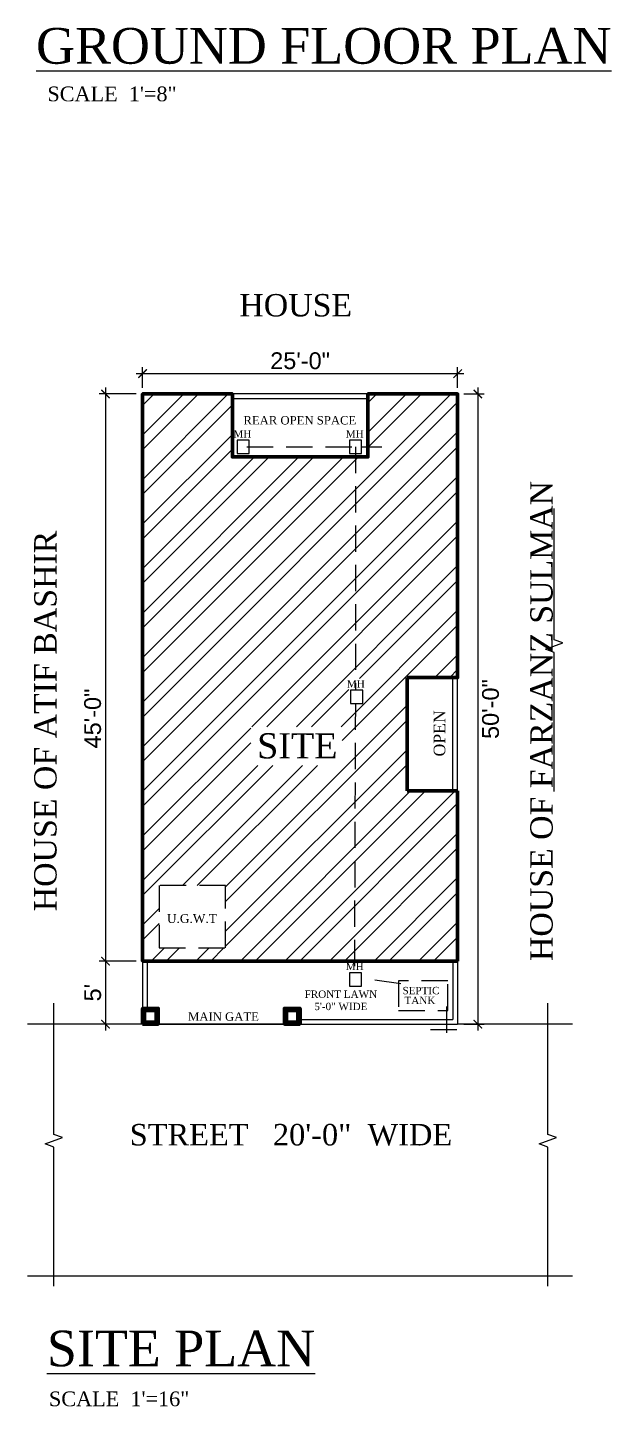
# Model space of a CAD drawing. Header units: inches. Extents: x 15 to 1853, y 20 to 1916.
# Drawn here: x 43 to 320, y 20 to 676 of the extents above; entities that cross this region are included whole.
import ezdxf

# ---------------------------------------------------------------- set-up
doc = ezdxf.new("R2010")
doc.units = ezdxf.units.IN
doc.header["$MEASUREMENT"] = 0
doc.linetypes.add('DASHED2', pattern=[0.375, 0.25, -0.125])
doc.layers.get('DEFPOINTS').update_dxf_attribs({"lineweight": 20})
for name, color, linetype, lineweight in [('DASH', 3, 'Continuous', 25), ('DIAMENSION', 6, 'Continuous', 15), ('LEV', 210, 'Continuous', 0), ('TEXT', 7, 'Continuous', 25), ('WALLS', 1, 'Continuous', 60)]:
    doc.layers.add(name, color=color, linetype=linetype, lineweight=lineweight)
doc.layers.add('HACH', color=5, linetype='Continuous')
doc.styles.get("Standard").update_dxf_attribs({"font": 'arial.ttf'})
doc.styles.add('STYLE2', font='arial.ttf', dxfattribs={"height": 8})
doc.styles.add('STYLE5', font='romantic.ttf')
doc.dimstyles.new('Standard$0', dxfattribs={"dimtxt": 10, "dimasz": 9, "dimexe": 6, "dimexo": 6, "dimgap": 3, "dimtad": 0, "dimtih": 1, "dimtoh": 1, "dimdec": 3, "dimlfac": -1, "dimzin": 1, "dimdsep": 46, "dimlunit": 4, "dimtxsty": 'Standard', "dimcen": 0.5, "dimdle": 5, "dimclrd": 256, "dimclre": 256, "dimclrt": 256, "dimadec": 1, "dimazin": 0, "dimtm": 1e-09, "dimtfac": 1, "dimtdec": 3, "dimtofl": 0, "dimtmove": 0, "dimatfit": 3, "dimfxl": 1, "dimfrac": 2, "dimtolj": 1, "dimtzin": 0, "dimlwd": -1, "dimlwe": -1, "dimarcsym": 0})

# ---------------------------------------------------------------- blocks, each defined once
blk = doc.blocks.new('_ARCHTICK')
at = {"color": 0, "linetype": 'ByBlock', "const_width": 0.15}
blk.add_lwpolyline([(-0.5, -0.5), (0.5, 0.5)], dxfattribs=at)
blk = doc.blocks.new('*D133')
at = {"layer": 'DEFPOINTS', "color": 0, "linetype": 'Continuous', "transparency": 16777216}
for p in [(97.24, 501.54), (79.6, 231.54), (97.24, 231.54)]:
    blk.add_point(p, dxfattribs=at)
at = {"layer": 'DIAMENSION', "color": 6, "linetype": 'Continuous', "transparency": 16777216}
for p, q in [((94.24, 501.54), (76.6, 501.54)), ((79.6, 504.54), (79.6, 228.54)), ((94.24, 231.54), (76.6, 231.54))]:
    blk.add_line(p, q, dxfattribs=at)
at = {"layer": 'DIAMENSION', "color": 6, "linetype": 'Continuous', "transparency": 16777216, "xscale": 4, "yscale": 4, "zscale": 4}
for p, rotation in [((79.6, 501.54), 90), ((79.6, 231.54), 270)]:
    blk.add_blockref('_ARCHTICK', p, dxfattribs=dict(at, rotation=rotation))
at = {"layer": 'DIAMENSION', "color": 6, "linetype": 'Continuous', "transparency": 16777216, "insert": (73.51, 347.04), "char_height": 8, "attachment_point": 5, "rotation": 90, "style": 'STYLE2'}
blk.add_mtext('\\A1;45\'-0"', dxfattribs=at)
blk = doc.blocks.new('*D134')
at = {"layer": 'DEFPOINTS', "color": 0, "linetype": 'Continuous', "transparency": 16777216}
for p in [(97.24, 231.54), (79.6, 201.54), (97.24, 201.54)]:
    blk.add_point(p, dxfattribs=at)
at = {"layer": 'DIAMENSION', "color": 6, "linetype": 'Continuous', "transparency": 16777216}
for p, q in [((94.24, 231.54), (76.6, 231.54)), ((79.6, 234.54), (79.6, 198.54)), ((94.24, 201.54), (76.6, 201.54))]:
    blk.add_line(p, q, dxfattribs=at)
at = {"layer": 'DIAMENSION', "color": 6, "linetype": 'Continuous', "transparency": 16777216, "xscale": 4, "yscale": 4, "zscale": 4}
for p, rotation in [((79.6, 231.54), 90), ((79.6, 201.54), 270)]:
    blk.add_blockref('_ARCHTICK', p, dxfattribs=dict(at, rotation=rotation))
at = {"layer": 'DIAMENSION', "color": 6, "linetype": 'Continuous', "transparency": 16777216, "insert": (73.53, 216.54), "char_height": 8, "attachment_point": 5, "rotation": 90, "style": 'STYLE2'}
blk.add_mtext("\\A1;5'", dxfattribs=at)
blk = doc.blocks.new('*D135')
at = {"layer": 'DEFPOINTS', "color": 0, "linetype": 'Continuous', "transparency": 16777216}
for p in [(247.24, 501.54), (247.24, 201.54), (256.84, 201.54)]:
    blk.add_point(p, dxfattribs=at)
at = {"layer": 'DIAMENSION', "color": 6, "linetype": 'Continuous', "transparency": 16777216}
for p, q in [((250.24, 501.54), (259.84, 501.54)), ((256.84, 504.54), (256.84, 198.54)), ((250.24, 201.54), (259.84, 201.54))]:
    blk.add_line(p, q, dxfattribs=at)
at = {"layer": 'DIAMENSION', "color": 6, "linetype": 'Continuous', "transparency": 16777216, "xscale": 4, "yscale": 4, "zscale": 4}
for p, rotation in [((256.84, 501.54), 90), ((256.84, 201.54), 270)]:
    blk.add_blockref('_ARCHTICK', p, dxfattribs=dict(at, rotation=rotation))
at = {"layer": 'DIAMENSION', "color": 6, "linetype": 'Continuous', "transparency": 16777216, "insert": (262.93, 351.54), "char_height": 8, "attachment_point": 5, "rotation": 90, "style": 'STYLE2'}
blk.add_mtext('\\A1;50\'-0"', dxfattribs=at)
blk = doc.blocks.new('*D136')
at = {"layer": 'DEFPOINTS', "color": 0, "linetype": 'Continuous', "transparency": 16777216}
for p in [(247.24, 511.22), (97.24, 501.39), (247.24, 501.39)]:
    blk.add_point(p, dxfattribs=at)
at = {"layer": 'DIAMENSION', "color": 6, "linetype": 'Continuous', "transparency": 16777216}
for p, q in [((97.24, 504.39), (97.24, 514.22)), ((247.24, 504.39), (247.24, 514.22)), ((94.24, 511.22), (250.24, 511.22))]:
    blk.add_line(p, q, dxfattribs=at)
at = {"layer": 'DIAMENSION', "color": 6, "linetype": 'Continuous', "transparency": 16777216, "xscale": 4, "yscale": 4, "zscale": 4, "rotation": 180}
blk.add_blockref('_ARCHTICK', (97.24, 511.22), dxfattribs=at)
at = {"layer": 'DIAMENSION', "color": 6, "linetype": 'Continuous', "transparency": 16777216, "xscale": 4, "yscale": 4, "zscale": 4}
blk.add_blockref('_ARCHTICK', (247.24, 511.22), dxfattribs=at)
at = {"layer": 'DIAMENSION', "color": 6, "linetype": 'Continuous', "transparency": 16777216, "insert": (172.24, 517.31), "char_height": 8, "attachment_point": 5, "style": 'STYLE2'}
blk.add_mtext('\\A1;25\'-0"', dxfattribs=at)

msp = doc.modelspace()

# ---------------------------------------------------------------- hatches: boundary and pattern name
at = {"layer": 'HACH', "linetype": 'Continuous'}
h = msp.add_hatch(dxfattribs=at)
h.set_pattern_fill('ANSI32', color=256, scale=40)
h.set_pattern_definition([(45, (-47341.795, -9643.063), (-10.6066017, 10.6066017), []), (45, (-47334.723, -9643.063), (-10.6066017, 10.6066017), [])])
h.paths.add_polyline_path([(247.239493, 501.542952), (204.489948, 501.542952), (204.489948, 471.542923), (198.079985, 471.542923), (198.576746, 360.533231), (202.039649, 360.533231), (202.039649, 354.153916), (198.576746, 354.153916), (198.086903, 231.541251), (247.206962, 231.541251), (247.235295, 312.541251), (223.239948, 312.541251), (223.239948, 366.542923), (247.239493, 366.542923)])
h.paths.add_polyline_path([(139.989948, 471.542923), (139.989948, 501.542952), (97.239948, 501.542952), (97.239948, 231.541251), (198.086903, 231.541251), (198.576746, 354.153916), (196.264659, 354.153916), (196.264659, 360.533231), (198.576746, 360.533231), (198.079985, 471.542923)])
h.paths.add_polyline_path([(136.806469, 267.564165), (136.806469, 237.853805), (105.179242, 237.853805), (105.179242, 267.564165)], flags=16)
h.paths.add_polyline_path([(193.666759, 360.901852), (203.721492, 360.901852), (203.721492, 366.043124), (193.666759, 366.043124)])
h.paths.add_polyline_path([(107.781712, 248.566084), (133.220913, 248.566084), (133.220913, 255.005876), (107.781712, 255.005876)], flags=0)
h.paths.add_polyline_path([(148.729093, 324.748397), (192.327089, 324.748397), (192.327089, 343.121331), (148.729093, 343.121331)], flags=16)

# ---------------------------------------------------------------- linework, layer by layer
at = {"layer": 'DASH', "linetype": 'DASHED2', "ltscale": 50}
for p, q in [((146.871637, 476.398101), (198.829693, 476.398101)), ((198.576746, 476.398101), (198.576746, 360.533231)), ((201.526179, 476.398101), (211.188129, 476.398101)), ((198.576746, 354.153916), (198.063276, 225.627346)), ((220.24705, 220.742851), (202.053021, 223.348209)), ((241.886936, 209.919546), (241.886936, 197.080007)), ((246.806457, 198.85021), (228.833764, 198.85021))]:
    msp.add_line(p, q, dxfattribs=at)
for points in [[(148.003909, 479.557311), (142.228919, 479.557311), (142.228919, 473.177997), (148.003909, 473.177997)], [(201.526179, 479.557311), (195.751189, 479.557311), (195.751189, 473.177997), (201.526179, 473.177997)], [(105.179242, 237.853805), (136.806469, 237.853805), (136.806469, 267.564165), (105.179242, 267.564165)], [(201.526179, 226.037964), (195.751189, 226.037964), (195.751189, 219.658649), (201.526179, 219.658649)], [(219.067167, 222.235499), (219.067167, 208.036683), (242.601025, 208.036683), (242.601025, 222.235499)]]:
    msp.add_lwpolyline(points, close=True, dxfattribs=at)
at = {"layer": 'DASH'}
msp.add_lwpolyline([(202.039649, 360.533231), (196.264659, 360.533231), (196.264659, 354.153916), (202.039649, 354.153916)], close=True, dxfattribs=at)
at = {"layer": 'LEV', "lineweight": 20}
for p, q in [((244.989948, 312.541251), (244.989948, 366.542923)), ((247.239948, 312.541251), (247.239948, 366.542923)), ((97.239948, 231.541251), (97.239948, 209.042923)), ((99.489948, 231.541251), (99.489948, 209.042923)), ((244.989493, 231.541217), (244.989914, 203.792923)), ((247.239493, 231.541251), (247.239948, 201.542923)), ((172.239948, 203.792923), (244.989914, 203.792923)), ((97.239948, 201.542923), (42.508285, 201.542923)), ((172.239948, 201.542923), (247.239948, 201.542923)), ((301.97161, 201.542923), (247.239948, 201.542923)), ((301.97161, 81.542923), (42.508285, 81.542923))]:
    msp.add_line(p, q, dxfattribs=at)
at = {"layer": 'LEV', "lineweight": 30}
msp.add_line((104.739948, 201.542923), (164.739948, 201.542923), dxfattribs=at)
at = {"layer": 'LEV', "lineweight": 20}
for points in [[(247.239948, 471.542952), (247.239948, 501.542952), (97.239948, 501.542952), (97.239948, 471.542923)], [(204.489948, 499.292952), (139.989948, 499.292952)]]:
    msp.add_lwpolyline(points, dxfattribs=at)
at = {"layer": 'LEV', "lineweight": 25}
for points in [[(293.196934, 312.296522), (293.196934, 378.510386), (289.075718, 380.010386), (297.31815, 383.010386), (293.196934, 384.510386), (293.196934, 446.964743)], [(54.950093, 76.844999), (54.950093, 143.058862), (50.828877, 144.558862), (59.07131, 147.558862), (54.950093, 149.058862), (54.950093, 211.51322)], [(290.102272, 76.844999), (290.102272, 143.058862), (285.981056, 144.558862), (294.223488, 147.558862), (290.102272, 149.058862), (290.102272, 211.51322)]]:
    msp.add_lwpolyline(points, dxfattribs=at)
at = {"layer": 'WALLS'}
for p, q in [((223.239948, 312.541251), (223.239948, 366.542923)), ((223.239948, 366.542923), (247.239948, 366.542923)), ((247.239948, 312.541251), (223.239948, 312.541251))]:
    msp.add_line(p, q, dxfattribs=at)
for points in [[(247.239493, 231.541251), (97.239948, 231.541251), (97.239948, 501.542952), (139.989948, 501.542952), (139.989948, 471.542923), (204.489948, 471.542923), (204.489948, 501.542952), (247.239493, 501.542952), (247.239493, 366.542923), (247.239493, 366.542923)], [(247.235295, 312.541251), (247.206962, 231.541239)]]:
    msp.add_lwpolyline(points, dxfattribs=at)
for points in [[(97.239948, 201.542923), (104.739948, 201.542923), (104.739948, 209.042923), (97.239948, 209.042923)], [(98.239948, 202.542923), (103.739948, 202.542923), (103.739948, 208.042923), (98.239948, 208.042923)], [(172.239948, 201.542923), (164.739948, 201.542923), (164.739948, 209.042923), (172.239948, 209.042923)], [(171.239948, 202.542923), (165.739948, 202.542923), (165.739948, 208.042923), (171.239948, 208.042923)]]:
    msp.add_lwpolyline(points, close=True, dxfattribs=at)

# ---------------------------------------------------------------- texts
at = {"layer": 'TEXT', "style": 'STYLE5'}
for s, height, p in [('%%UGROUND FLOOR PLAN', 17, (46.537763, 658.755399)), ('SCALE  1\'=8"', 7, (51.934628, 640.873132)), ('MH', 3.5, (140.487898, 480.782811)), ('MH', 3.5, (194.010167, 480.782811)), ('MH', 3.5, (194.523637, 361.758731)), ('U.G.W.T', 4.2, (108.855011, 249.732578)), ('MH', 3.5, (194.010167, 227.263463)), ('SEPTIC', 3.5, (220.977794, 215.78819)), ('TANK', 3.5, (221.928596, 211.095221)), ('MAIN GATE', 4, (118.892772, 203.142414)), ('SCALE  1\'=16"', 7, (52.680633, 19.673183))]:
    msp.add_text(s, height=height, dxfattribs=at).set_placement(p)
at = {"layer": 'TEXT', "linetype": 'Continuous', "style": 'STYLE5'}
for s, height, p in [('SITE', 12.0001, (151.791249, 328.059075)), ('%%USITE PLAN', 17, (51.711764, 38.669079))]:
    msp.add_text(s, height=height, dxfattribs=at).set_placement(p)
at = {"layer": 'TEXT', "attachment_point": 2, "style": 'STYLE5'}
for s, insert, char_height, width in [('HOUSE ', (170.157555, 549.101126), 10.6595741, 417.55039019), ('FRONT LAWN \\P5\'-0" WIDE', (191.647971, 217.563346), 3.5, 58.90075034), ('STREET   20\'-0"  WIDE', (167.882533, 154.019653), 10.21815, 400.25919305)]:
    msp.add_mtext(s, dxfattribs=dict(at, insert=insert, char_height=char_height, width=width))
at = {"layer": 'TEXT', "linetype": 'Continuous', "insert": (172.122296, 491.016484), "char_height": 4, "width": 66.12990244, "attachment_point": 2, "style": 'STYLE5'}
msp.add_mtext('REAR OPEN SPACE  ', dxfattribs=at)
at = {"layer": 'TEXT', "attachment_point": 2, "rotation": 90, "style": 'STYLE5'}
for s, insert, char_height, width in [('HOUSE OF FARZANZ SULMAN', (281.807806, 345.856511), 10.65957408, 417.55039019), ('HOUSE OF ATIF BASHIR', (45.638404, 345.856511), 10.65957408, 417.55039019), ('OPEN ', (235.80936, 339.94843), 5.5692, 167.29310634)]:
    msp.add_mtext(s, dxfattribs=dict(at, insert=insert, char_height=char_height, width=width))

# ---------------------------------------------------------------- dimensions: what is measured, and where the dimension line sits
at = {"layer": 'DIAMENSION', "linetype": 'Continuous'}
for p1, p2, distance, picture, middle in [((97.239948, 501.389121), (247.239948, 501.389121), 9.833084, '*D136', (172.239948, 517.306788)), ((247.239948, 501.542923), (247.239948, 201.542923), 9.604049, '*D135', (262.928581, 351.542923))]:
    dim = msp.add_aligned_dim(p1=p1, p2=p2, distance=distance, dimstyle='Standard$0', override={"dimtxt": 7, "dimasz": 4, "dimexe": 3, "dimexo": 3, "dimgap": 2, "dimtad": 2, "dimtih": 0, "dimtoh": 0, "dimlfac": 2, "dimtxsty": 'STYLE2', "dimblk1": 'ARCHTICK', "dimblk2": 'ARCHTICK', "dimsah": 1, "dimcen": 0.09375, "dimdle": 3, "dimclrd": 6, "dimclre": 6, "dimclrt": 6, "dimtmove": 1}, dxfattribs=at)
    dim.commit()
    dim.dimension.update_dxf_attribs({"geometry": picture, "text_midpoint": middle})
dim = msp.add_linear_dim(base=(79.597442, 231.541251), p1=(97.239948, 501.542952), p2=(97.239948, 231.541251), angle=270, dimstyle='Standard$0', override={"dimtxt": 7, "dimasz": 4, "dimexe": 3, "dimexo": 3, "dimgap": 2, "dimtad": 2, "dimtih": 0, "dimtoh": 0, "dimlfac": 2, "dimtxsty": 'STYLE2', "dimblk1": 'ARCHTICK', "dimblk2": 'ARCHTICK', "dimsah": 1, "dimcen": 0.09375, "dimdle": 3, "dimclrd": 6, "dimclre": 6, "dimclrt": 6, "dimtmove": 1}, dxfattribs=at)
dim.commit()
dim.dimension.update_dxf_attribs({"geometry": '*D133', "text_midpoint": (79.597442, 347.042087), "dimtype": 161})
dim = msp.add_aligned_dim(p1=(97.239948, 231.541251), p2=(97.239948, 201.542923), distance=-17.642506, text="5'", dimstyle='Standard$0', override={"dimtxt": 7, "dimasz": 4, "dimexe": 3, "dimexo": 3, "dimgap": 2, "dimtad": 2, "dimtih": 0, "dimtoh": 0, "dimlfac": 2, "dimtxsty": 'STYLE2', "dimblk1": 'ARCHTICK', "dimblk2": 'ARCHTICK', "dimsah": 1, "dimcen": 0.09375, "dimdle": 3, "dimclrd": 6, "dimclre": 6, "dimclrt": 6, "dimtmove": 1}, dxfattribs=at)
dim.commit()
dim.dimension.update_dxf_attribs({"geometry": '*D134', "text_midpoint": (73.529229, 216.542087)})

doc.saveas('drawing.dxf')
